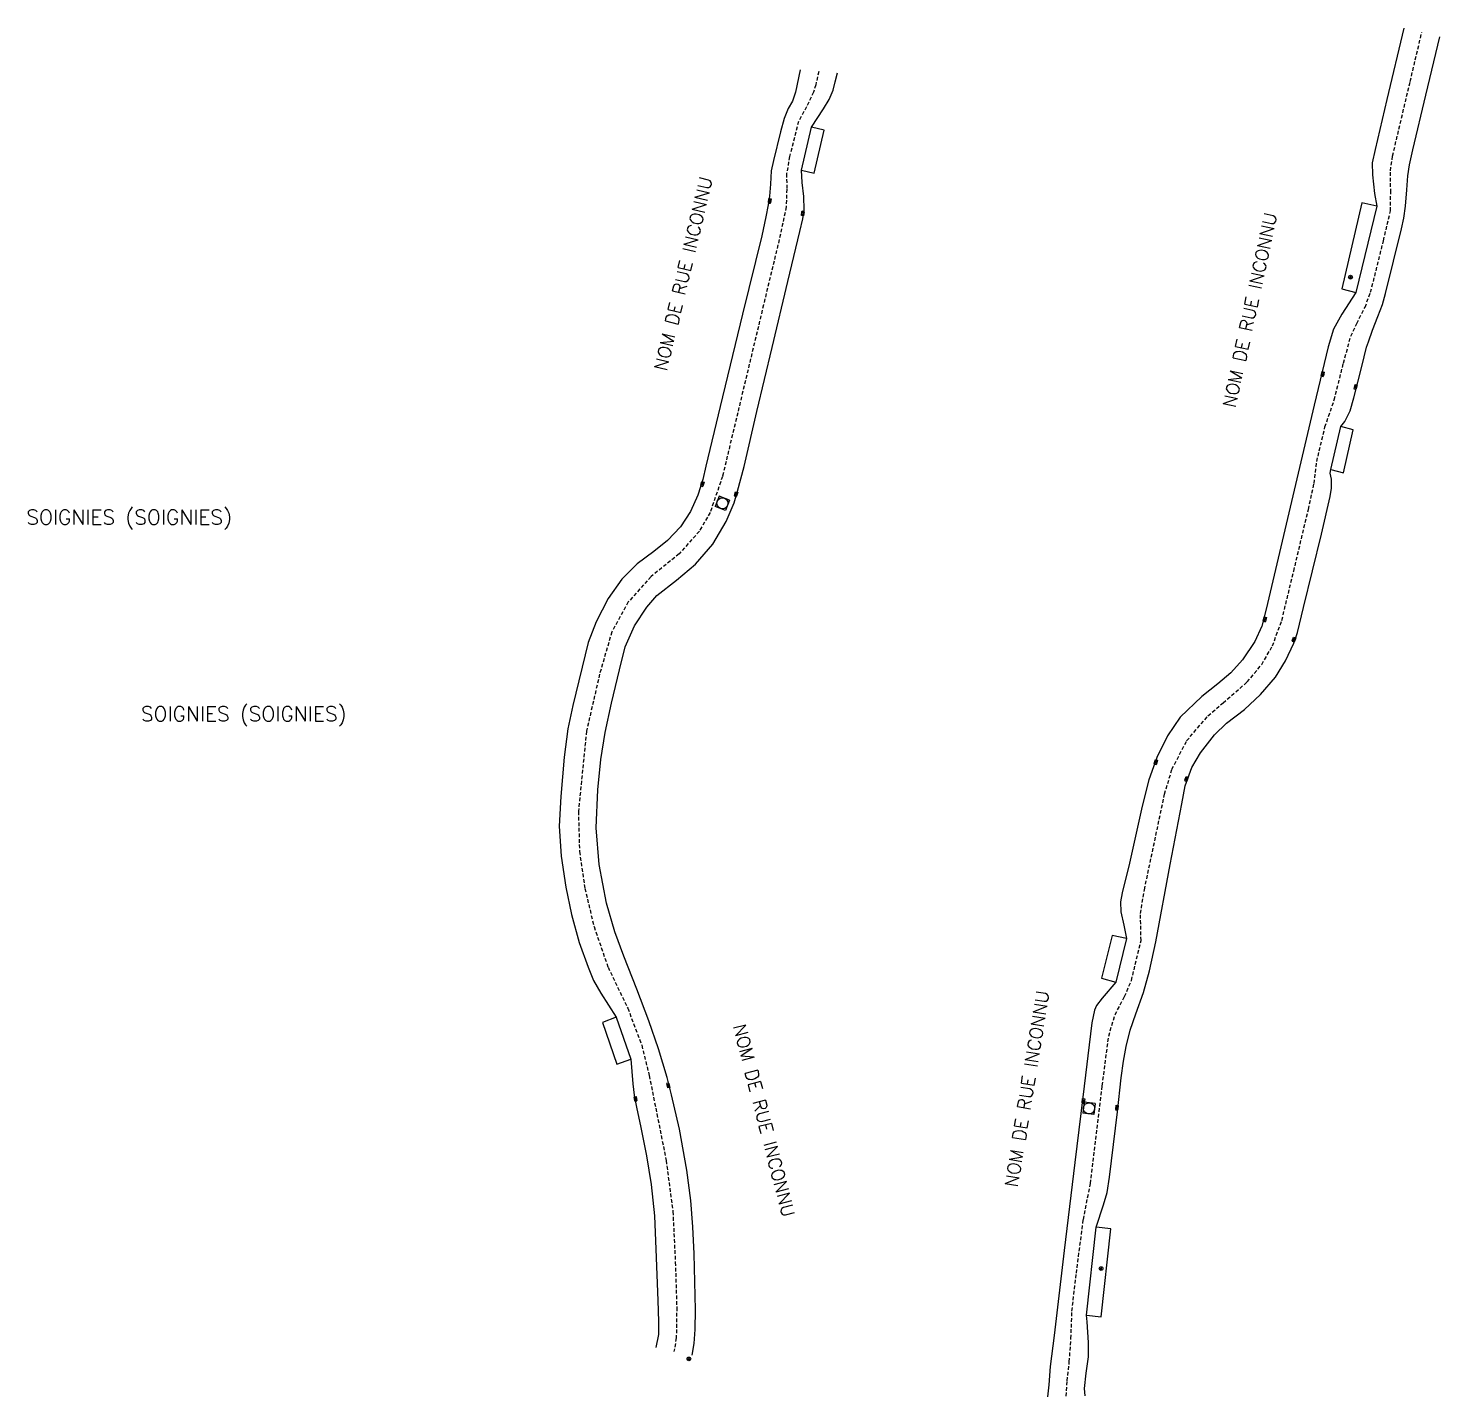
# Model space of a CAD drawing. Header units: millimetres. Extents: x 128015 to 128995, y 141007 to 141739.
# Drawn here: x 128014.8 to 128205.4, y 141144.1 to 141329 of the extents above; entities that cross this region are included whole.
import ezdxf
from ezdxf.enums import TextEntityAlignment as Align

# ---------------------------------------------------------------- set-up
doc = ezdxf.new("R2010")
doc.units = ezdxf.units.MM
doc.linetypes.add('DASHED', pattern=[0.75, 0.5, -0.25])
doc.layers.get('0').update_dxf_attribs({"linetype": 'CONTINUOUS'})
for name, color, linetype in [('w0001', 6, 'DASHED'), ('w0006', 2, 'CONTINUOUS'), ('w0008', 7, 'CONTINUOUS'), ('w0400', 7, 'CONTINUOUS'), ('w0420', 7, 'CONTINUOUS'), ('w0856', 7, 'CONTINUOUS'), ('w0980', 7, 'CONTINUOUS'), ('w0989', 7, 'CONTINUOUS')]:
    doc.layers.add(name, color=color, linetype=linetype)
doc.styles.get("Standard").update_dxf_attribs({"font": 'romans.shx', "width": 0.85})

# ---------------------------------------------------------------- blocks, each defined once
blk = doc.blocks.new('T856')
for p, q in [((-0.125, 0), (0.125, 0)), ((0, 0.125), (0, -0.125))]:
    blk.add_line(p, q)
blk.add_ellipse((0, 0), major_axis=(-0.177, 0.177), ratio=1, start_param=3.9269908, end_param=10.2101761)
blk = doc.blocks.new('T400')
for p, q in [((-0.15, 0.3), (0.15, 0.3)), ((-0.15, -0.25), (-0.15, 0.3)), ((-0.15, 0.15), (0.15, 0.15)), ((-0.15, 0), (0.15, 0)), ((0.15, 0.3), (0.15, -0.25)), ((-0.15, -0.15), (0.15, -0.15)), ((-0.15, -0.25), (-0.15, -0.3)), ((-0.15, -0.3), (0.15, -0.3)), ((0.15, -0.3), (0.15, -0.25))]:
    blk.add_line(p, q)
blk = doc.blocks.new('T420')
for p, q in [((0.75, 0.75), (-0.75, 0.75)), ((-0.75, 0.75), (-0.75, -0.75)), ((0.75, 0.75), (0.75, -0.75)), ((0.75, -0.75), (-0.75, -0.75))]:
    blk.add_line(p, q)
blk.add_ellipse((0, 0), major_axis=(-0.53, 0.53), ratio=1, start_param=3.926991, end_param=10.210176)

msp = doc.modelspace()

# ---------------------------------------------------------------- linework, layer by layer
at = {"layer": 'w0001'}
for points in [[(128154.95, 141144.19), (128155.08, 141146.25), (128155.36, 141148.85), (128155.58, 141151.99), (128155.72, 141155.68), (128156.31, 141160.81), (128157.26, 141168.05), (128158.21, 141172.92), (128159.81, 141186.12), (128160.68, 141192.82), (128161.54, 141195.73), (128162.82, 141198.18), (128163.75, 141200.33), (128165.05, 141205.72), (128164.97, 141209.39), (128165.5, 141212.6), (128168.23, 141225.5), (128169.22, 141228.86), (128171.21, 141232.71), (128174.09, 141236.09), (128176.13, 141237.83), (128179.39, 141240.66), (128181.35, 141243.02), (128182.8, 141245.53), (128184.06, 141248.98), (128185.67, 141255.63), (128187.65, 141263.97), (128188.42, 141267.47), (128188.78, 141270.43), (128189.89, 141275.1), (128191.15, 141278.77), (128192.39, 141283.73), (128193.38, 141287.36), (128194.19, 141289.08), (128195.3, 141291.28), (128196.06, 141293.29), (128197.79, 141300.26), (128198.73, 141304.27), (128198.77, 141306.76), (128198.73, 141309.7), (128199.02, 141311.69), (128201.4, 141321.76), (128202.96, 141328.37)], [(128121.52, 141323.12), (128121.11, 141321.29), (128120.82, 141320.31), (128119.87, 141318.34), (128118.78, 141316.37), (128117.59, 141311.64), (128117.17, 141309.31), (128117.2, 141307.22), (128117.12, 141304.81), (128116.18, 141300.41), (128114.06, 141291.59), (128110.22, 141275.52), (128108.52, 141268.43), (128106.85, 141263.55), (128105.4, 141261.02), (128102.67, 141257.96), (128098.87, 141254.89), (128095.79, 141251.46), (128093.57, 141247.42), (128091.92, 141241.71), (128090.15, 141234), (128089.06, 141223.19), (128089.21, 141217.74), (128089.93, 141212.78), (128091.17, 141207.62), (128093.06, 141202.15), (128095.72, 141196.62), (128097.61, 141191.59), (128098.62, 141187.51), (128099.66, 141182.33), (128100.91, 141176.03), (128101.82, 141169.15), (128102.15, 141162.3), (128102.34, 141156.2), (128102.28, 141152.06), (128101.97, 141150.25)]]:
    msp.add_lwpolyline(points, dxfattribs=at)
at = {"layer": 'w0006'}
for points in [[(128119.19, 141309.77), (128120.9, 141309.37), (128122.26, 141315.18), (128120.54, 141315.57)], [(128196.91, 141304.91), (128194.87, 141305.38), (128192.18, 141293.77), (128194.07, 141293.28)], [(128190.67, 141269.37), (128192.41, 141268.9), (128193.71, 141274.69), (128192.05, 141275.16)], [(128163.08, 141206.02), (128161.14, 141206.4), (128159.73, 141200.65), (128161.63, 141200.1)], [(128094.18, 141195.4), (128092.31, 141194.67), (128094.23, 141189.05), (128096.15, 141189.7)], [(128157.7, 141155.15), (128159.67, 141154.93), (128160.99, 141166.8), (128158.99, 141167.01)]]:
    msp.add_lwpolyline(points, dxfattribs=at)
at = {"layer": 'w0008'}
for points in [[(128200.53, 141328.95), (128198.26, 141319.31), (128196.65, 141312.57), (128196.26, 141310.78), (128196.29, 141309.17), (128196.6, 141306.61), (128196.91, 141304.91), (128194.07, 141293.28), (128192.16, 141290.32), (128191.04, 141288.33), (128190.3, 141285.93), (128188.44, 141278.06), (128185.01, 141263.52), (128181.93, 141250.51), (128181.34, 141248.19), (128180.41, 141246.11), (128178.76, 141243.64), (128177.19, 141241.89), (128175.44, 141240.39), (128173.24, 141238.68), (128170.35, 141235.89), (128168.62, 141233.37), (128167.16, 141230.48), (128166.11, 141227.45), (128165.21, 141223.89), (128163.47, 141216.18), (128162.49, 141212.17), (128162.26, 141210.96), (128162.34, 141209.62), (128162.71, 141207.82), (128163.08, 141206.02), (128161.63, 141200.1), (128159.79, 141197.94), (128159.03, 141196.97), (128158.76, 141196.33), (128158.4, 141194.64), (128157.18, 141184.58), (128156.1, 141175.74), (128154.68, 141163.88), (128153.3, 141152.38), (128152.79, 141148.2), (128152.6, 141145.72), (128152.43, 141144.12)], [(128157.48, 141144.25), (128157.43, 141145.22), (128157.62, 141147.29), (128157.94, 141149.52), (128157.95, 141151.47), (128157.76, 141154.22), (128157.7, 141155.15), (128158.99, 141167.01), (128159.99, 141170.04), (128160.48, 141171.71), (128160.78, 141173.76), (128161.87, 141182.6), (128162.37, 141187.21), (128162.66, 141189.45), (128163.02, 141191.41), (128163.59, 141193.65), (128164.34, 141195.84), (128165.39, 141198.7), (128166.18, 141201.63), (128167.05, 141205.58), (128168.99, 141216.02), (128170.55, 141224.21), (128171.03, 141226.61), (128171.93, 141229.1), (128173.06, 141231.07), (128174.97, 141233.53), (128176.61, 141235.09), (128179, 141236.96), (128181.2, 141238.95), (128183.21, 141241.3), (128184.56, 141243.53), (128185.67, 141245.88), (128186.17, 141247.35), (128187.01, 141250.7), (128189.4, 141260.6), (128190.57, 141265.73), (128190.79, 141266.84), (128190.75, 141268.05), (128190.57, 141268.88), (128190.67, 141269.37), (128192.05, 141275.16), (128192.56, 141275.85), (128193.29, 141277.29), (128193.79, 141279.02), (128194.89, 141283.28), (128195.52, 141285.86), (128195.75, 141286.61), (128196.32, 141288.17), (128197.02, 141290.04), (128197.64, 141291.66), (128198.05, 141293.11), (128200.21, 141301.87), (128200.54, 141303.29), (128200.78, 141304.93), (128200.96, 141307.14), (128201.1, 141309.02), (128201.32, 141310.49), (128201.74, 141312.53), (128203.53, 141319.92), (128205.39, 141327.78)], [(128118.99, 141323.32), (128118.36, 141320.32), (128117.96, 141319.12), (128117.41, 141318.1), (128116.85, 141316.76), (128116.35, 141314.94), (128115.4, 141311.1), (128115.11, 141309.67), (128114.99, 141307.91), (128114.86, 141306.25), (128114.7, 141305.11), (128114.37, 141303.5), (128113.82, 141300.91), (128111.22, 141290.33), (128108.2, 141277.86), (128106.25, 141269.8), (128105.85, 141268), (128105.18, 141265.9), (128104.21, 141263.67), (128102.87, 141261.61), (128101.09, 141259.76), (128099.26, 141258.28), (128097, 141256.6), (128094.92, 141254.54), (128093.08, 141251.91), (128091.45, 141248.77), (128090.4, 141245.97), (128088.29, 141237.46), (128087.65, 141234.31), (128087.14, 141230.51), (128086.67, 141225.19), (128086.46, 141221.19), (128086.73, 141217.14), (128087.34, 141212.93), (128088.14, 141209.25), (128089.18, 141205.46), (128090.36, 141202.12), (128091.1, 141200.33), (128092.11, 141198.62), (128094.18, 141195.4), (128096.15, 141189.7), (128096.39, 141186.4), (128096.57, 141184.84), (128096.89, 141183.24), (128097.5, 141180.48), (128098.27, 141176.66), (128098.88, 141172.78), (128099.34, 141168.57), (128099.53, 141164.05), (128099.78, 141157.13), (128099.88, 141154.27), (128099.86, 141152.55), (128099.53, 141150.76)], [(128104.41, 141149.74), (128104.69, 141151.31), (128104.85, 141153.19), (128104.87, 141155.84), (128104.69, 141163.44), (128104.51, 141167.09), (128104.24, 141170.64), (128103.69, 141174.73), (128102.7, 141180.27), (128101.64, 141184.91), (128101.05, 141187.23), (128099.9, 141191.12), (128098.55, 141194.9), (128096.95, 141199.19), (128095.18, 141203.61), (128093.97, 141206.91), (128092.84, 141210.79), (128091.86, 141216), (128091.48, 141220.98), (128091.67, 141226.11), (128092.11, 141230.21), (128092.68, 141233.84), (128093.54, 141237.8), (128094.59, 141242.29), (128095.39, 141245.39), (128096.65, 141248.26), (128098.29, 141250.78), (128099.67, 141252.35), (128102.3, 141254.43), (128104.87, 141256.57), (128107.22, 141259.29), (128109.01, 141262.31), (128110.1, 141264.86), (128110.56, 141266.42), (128111.46, 141269.77), (128113.18, 141277.2), (128115.23, 141285.85), (128117.33, 141294.73), (128118.95, 141301.49), (128119.35, 141303.22), (128119.54, 141304.43), (128119.5, 141306.22), (128119.3, 141308.1), (128119.19, 141309.77), (128120.54, 141315.57), (128122.15, 141318.06), (128122.91, 141319.32), (128123.48, 141320.57), (128123.76, 141321.71), (128124.04, 141322.92)]]:
    msp.add_lwpolyline(points, dxfattribs=at)

# ---------------------------------------------------------------- block references
at = {"layer": 'w0400'}
for p, rotation in [((128114.9, 141305.63), 354.0117627511365), ((128119.37, 141303.94), 171.6174693210786), ((128189.58, 141282.26), 347.1410022992487), ((128194.02, 141280.52), 345.1039353860985), ((128105.8, 141267.41), 342.2468713882901), ((128110.35, 141266.03), 342.8692401893223), ((128181.77, 141249.12), 345.9258441111499), ((128185.7, 141246.39), 340.9262665705774), ((128167.05, 141229.86), 342.622773662344), ((128171.17, 141227.57), 340.1842181470828), ((128101.2, 141186.16), 194.5189017409465), ((128096.77, 141184.37), 10.04785950090774), ((128157.26, 141184.07), 352.3766811512122), ((128161.8, 141183.17), 353.8470314077089)]:
    msp.add_blockref('T400', p, dxfattribs=dict(at, rotation=rotation))
at = {"layer": 'w0420'}
for p, rotation in [((128108.51, 141264.79), 338.9505531739238), ((128158.02, 141183.07), 352.6463657402762)]:
    msp.add_blockref('T420', p, dxfattribs=dict(at, rotation=rotation))
at = {"layer": 'w0856'}
for p in [(128193.34, 141295.33), (128159.65, 141161.43), (128103.98, 141149.23)]:
    msp.add_blockref('T856', p, dxfattribs=at)

# ---------------------------------------------------------------- texts
at = {"layer": 'w0980'}
for p in [(128028.38, 141262.77), (128043.85, 141236.2)]:
    msp.add_text('SOIGNIES (SOIGNIES)', height=2, dxfattribs=at).set_placement(p, align=Align.MIDDLE)
at = {"layer": 'w0989'}
for rotation, p in [(76.5543, (128100.13, 141282.79)), (77.7641, (128176.93, 141277.81)), (80.7436, (128147.51, 141172.5)), (284.5159, (128110.77, 141194.4))]:
    msp.add_text('NOM DE RUE INCONNU', height=1.75, rotation=rotation, dxfattribs=at).set_placement(p, align=Align.MIDDLE_LEFT)

doc.saveas('drawing.dxf')
